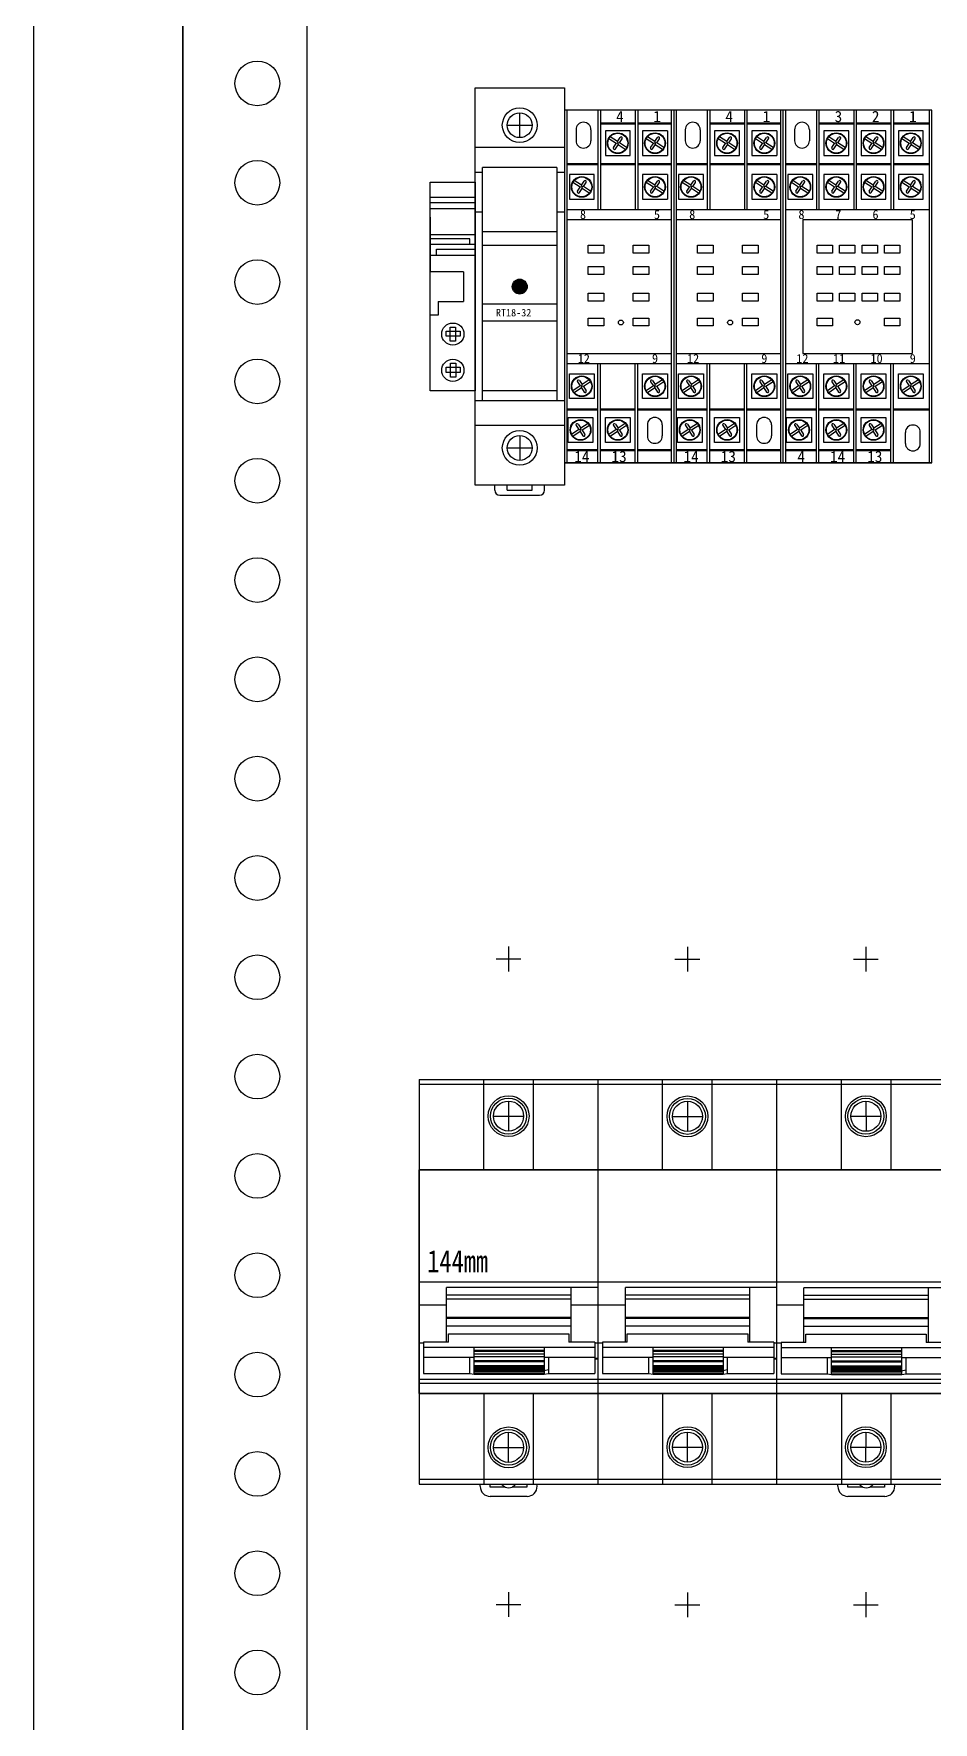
# Model space of a CAD drawing. Extents: x 1581747 to 1582547, y 397967 to 400167.
# Drawn here: x 1581746.9 to 1581927.9, y 398291.7 to 398631.7 of the extents above; entities that cross this region are included whole.
import ezdxf
from ezdxf.enums import TextEntityAlignment as Align

# ---------------------------------------------------------------- set-up
doc = ezdxf.new("R2010")
doc.units = 0
doc.header["$MEASUREMENT"] = 0
for name, color, linetype in [('LY-JS-BJ', 7, 'Continuous'), ('LY-JS-YQJ', 7, 'Continuous'), ('布置图', 20, 'Continuous')]:
    doc.layers.add(name, color=color, linetype=linetype)
doc.layers.add('LY-二次控制图', color=7, linetype='Continuous', lineweight=18)
doc.styles.add('-宋体', font='', dxfattribs={"width": 0.65})
doc.styles.get('-宋体').set_extended_font_data('NSimSun')

# ---------------------------------------------------------------- blocks, each defined once
blk = doc.blocks.new('端子堵头')
at = {"layer": 'LY-JS-YQJ'}
for p, q in [((0, 39.03), (9, 39.03)), ((0, 37.96), (9, 37.96)), ((0, 36.73), (9, 36.73)), ((0, 35), (0, 24)), ((9, 35), (9, 24)), ((9, 34.58), (9, 33.47)), ((0, 31.48), (9, 31.48)), ((7.97, 30.59), (0, 30.59)), ((0, 29.53), (9, 29.53)), ((0, 27.32), (9, 27.32)), ((1.25, 27.32), (1.25, 28.56)), ((1.25, 28.56), (9, 28.56)), ((7.97, 29.53), (7.97, 30.59)), ((6.66, 24), (0, 24)), ((6.66, 24), (6.66, 18)), ((1.59, 18), (1.59, 15.27)), ((1.59, 18), (6.66, 18)), ((1.59, 15.27), (0, 15.27))]:
    blk.add_line(p, q, dxfattribs=at)
for points in [[(0, 42), (9, 42), (9, 0), (0, 0)], [(3.2, 12.05), (6.01, 12.05), (6.01, 10.99), (3.2, 10.99)], [(5.06, 12.84), (5.06, 10.03), (3.99, 10.03), (3.99, 12.84)], [(3.2, 4.76), (6.01, 4.76), (6.01, 3.69), (3.2, 3.69)], [(5.13, 5.6), (5.13, 2.79), (4.06, 2.79), (4.06, 5.6)]]:
    blk.add_lwpolyline(points, close=True, dxfattribs=at)
for centre in [(4.54, 11.43), (4.54, 4.14)]:
    blk.add_circle(centre, 2.23, dxfattribs=at)
blk = doc.blocks.new('RT18保险 正视图')
at = {"layer": 'LY-JS-YQJ'}
blk.add_hatch(color=1, dxfattribs=at).paths.add_polyline_path([(1.5, -40, 1), (-1.5, -40, 1)])
for p, q in [((-9, -80), (-9, 0)), ((-9, 0), (9, 0)), ((9, 0), (9, -80)), ((0, -10.01), (0, -5.01)), ((-2.5, -7.51), (2.5, -7.51)), ((9, -12.01), (-9, -12.01)), ((-7.5, -17), (-9, -17)), ((7.5, -16), (-7.5, -16)), ((-7.5, -63), (-7.5, -16)), ((7.5, -16), (7.5, -63)), ((9, -17), (7.5, -17)), ((-7.5, -25), (-9, -25)), ((9, -25), (7.5, -25)), ((7.5, -29), (-7.5, -29)), ((7.5, -31.75), (-7.5, -31.75)), ((-7.5, -43.5), (7.5, -43.5)), ((-7.5, -46.9), (7.5, -46.9)), ((7.5, -61), (-7.5, -61)), ((9, -63), (-9, -63)), ((9, -67.99), (-9, -67.99)), ((0, -69.99), (0, -74.99)), ((-2.5, -72.49), (2.5, -72.49)), ((9, -80), (-9, -80)), ((-5, -81), (-5, -80)), ((-2.5, -81), (-2.5, -80)), ((-2.5, -81), (2.5, -81)), ((2.5, -81), (2.5, -80)), ((5, -81), (5, -80)), ((-4, -82), (4, -82))]:
    blk.add_line(p, q, dxfattribs=at)
for centre, radius in [((0, -7.51), 3.5), ((0, -7.51), 2.5), ((0, -72.49), 3.5), ((0, -72.49), 2.5)]:
    blk.add_circle(centre, radius, dxfattribs=at)
at = {"layer": 'LY-JS-YQJ', "color": 1}
blk.add_circle((0, -40), 1.5, dxfattribs=at)
at = {"layer": 'LY-JS-YQJ'}
for centre, start, end in [((-4, -81), 180, 270), ((4, -81), 270, 0)]:
    blk.add_arc(centre, 1, start, end, dxfattribs=at)
at = {"layer": 'LY-JS-YQJ', "insert": (-4.8, -44.5), "char_height": 1.5, "width": 12.3, "attachment_point": 1}
blk.add_mtext('RT18-32', dxfattribs=at)
blk = doc.blocks.new('RT18-32X-6A')
at = {"layer": 'LY-JS-YQJ'}
blk.add_blockref('RT18保险 正视图', (9, 80), dxfattribs=at)
blk = doc.blocks.new('HH52P')
at = {"layer": 'LY-JS-YQJ'}
for p, q in [((0, 71), (0, 0)), ((22, 71), (0, 71)), ((0, 71), (0, 68.5)), ((0.5, 71), (0.5, 0)), ((6.75, 71), (6.75, 51)), ((7.25, 71), (7.25, 51)), ((7.25, 68.5), (14.25, 68.5)), ((7.25, 68.3), (14.25, 68.3)), ((14.25, 71), (14.25, 51)), ((14.75, 71), (14.75, 51)), ((14.75, 68.5), (21.5, 68.5)), ((14.75, 68.3), (21.5, 68.3)), ((21.5, 71), (21.5, 0)), ((22, 71), (22, 0)), ((2.34, 67.09), (2.34, 64.88)), ((5.34, 67.09), (5.34, 64.88)), ((8.24, 66.87), (8.24, 61.87)), ((13.24, 66.87), (8.24, 66.87)), ((10.4, 64.3), (8.95, 65.27)), ((10.67, 64.71), (9.21, 65.67)), ((10.67, 64.71), (11.21, 65.53)), ((10.67, 64.71), (10.8, 64.04)), ((11.07, 64.44), (11.61, 65.26)), ((13.24, 61.87), (13.24, 66.87)), ((20.74, 66.87), (15.74, 66.87)), ((15.74, 66.87), (15.74, 61.87)), ((17.9, 64.3), (16.45, 65.27)), ((18.17, 64.71), (16.71, 65.67)), ((18.17, 64.71), (18.71, 65.53)), ((18.17, 64.71), (18.3, 64.04)), ((18.57, 64.44), (19.11, 65.26)), ((20.74, 66.87), (20.74, 61.87)), ((8.24, 61.87), (13.24, 61.87)), ((9.86, 63.48), (10.4, 64.3)), ((10.26, 63.22), (10.8, 64.04)), ((11.07, 64.44), (10.4, 64.3)), ((12.26, 63.08), (10.8, 64.04)), ((12.53, 63.48), (11.07, 64.44)), ((15.74, 61.87), (20.74, 61.87)), ((17.36, 63.48), (17.9, 64.3)), ((17.76, 63.22), (18.3, 64.04)), ((18.57, 64.44), (17.9, 64.3)), ((19.76, 63.08), (18.3, 64.04)), ((20.03, 63.48), (18.57, 64.44)), ((0.5, 60.3), (6.75, 60.3)), ((0.5, 60.1), (6.75, 60.1)), ((0.99, 58.07), (0.99, 53.07)), ((5.99, 58.07), (0.99, 58.07)), ((5.99, 53.07), (5.99, 58.07)), ((7.25, 60.3), (14.25, 60.3)), ((7.25, 60.1), (14.25, 60.1)), ((14.75, 60.3), (21.5, 60.3)), ((14.75, 60.1), (21.5, 60.1)), ((15.74, 58.07), (15.74, 53.07)), ((20.74, 58.07), (15.74, 58.07)), ((20.74, 58.07), (20.74, 53.07)), ((3.15, 55.51), (1.7, 56.47)), ((3.42, 55.91), (1.96, 56.87)), ((2.61, 54.68), (3.15, 55.51)), ((3.01, 54.42), (3.55, 55.24)), ((3.82, 55.64), (3.15, 55.51)), ((3.42, 55.91), (3.96, 56.73)), ((3.42, 55.91), (3.55, 55.24)), ((5.01, 54.28), (3.55, 55.24)), ((3.82, 55.64), (4.36, 56.46)), ((5.28, 54.68), (3.82, 55.64)), ((17.9, 55.51), (16.45, 56.47)), ((18.17, 55.91), (16.71, 56.87)), ((17.36, 54.68), (17.9, 55.51)), ((17.76, 54.42), (18.3, 55.24)), ((18.57, 55.64), (17.9, 55.51)), ((18.17, 55.91), (18.71, 56.73)), ((18.17, 55.91), (18.3, 55.24)), ((19.76, 54.28), (18.3, 55.24)), ((18.57, 55.64), (19.11, 56.46)), ((20.03, 54.68), (18.57, 55.64)), ((0.5, 51), (21.5, 51)), ((0.99, 53.07), (5.99, 53.07)), ((15.74, 53.07), (20.74, 53.07)), ((0.5, 49), (21.5, 49)), ((0.5, 22), (21.5, 22)), ((0.5, 20), (21.5, 20)), ((0.99, 17.93), (5.99, 17.93)), ((0.99, 12.93), (0.99, 17.93)), ((5.99, 17.93), (5.99, 12.93)), ((6.75, 0), (6.75, 20)), ((7.25, 0), (7.25, 20)), ((14.25, 0), (14.25, 20)), ((14.75, 0), (14.75, 20)), ((15.74, 17.93), (20.74, 17.93)), ((15.74, 12.93), (15.74, 17.93)), ((20.74, 17.93), (20.74, 12.93)), ((3.15, 15.49), (1.7, 14.53)), ((3.42, 15.09), (1.96, 14.13)), ((2.61, 16.32), (3.15, 15.49)), ((3.01, 16.58), (3.55, 15.76)), ((3.82, 15.36), (3.15, 15.49)), ((3.42, 15.09), (3.55, 15.76)), ((3.42, 15.09), (3.96, 14.27)), ((5.01, 16.72), (3.55, 15.76)), ((5.28, 16.32), (3.82, 15.36)), ((3.82, 15.36), (4.36, 14.54)), ((17.9, 15.49), (16.45, 14.53)), ((18.17, 15.09), (16.71, 14.13)), ((17.36, 16.32), (17.9, 15.49)), ((17.76, 16.58), (18.3, 15.76)), ((18.57, 15.36), (17.9, 15.49)), ((18.17, 15.09), (18.3, 15.76)), ((18.17, 15.09), (18.71, 14.27)), ((19.76, 16.72), (18.3, 15.76)), ((20.03, 16.32), (18.57, 15.36)), ((18.57, 15.36), (19.11, 14.54)), ((0.5, 10.9), (6.75, 10.9)), ((0.5, 10.7), (6.75, 10.7)), ((5.99, 12.93), (0.99, 12.93)), ((7.25, 10.9), (14.25, 10.9)), ((7.25, 10.7), (14.25, 10.7)), ((14.75, 10.9), (21.5, 10.9)), ((14.75, 10.7), (21.5, 10.7)), ((20.74, 12.93), (15.74, 12.93)), ((0.74, 9.13), (5.74, 9.13)), ((0.74, 4.13), (0.74, 9.13)), ((2.36, 7.52), (2.9, 6.7)), ((2.76, 7.78), (3.3, 6.96)), ((3.17, 6.29), (3.3, 6.96)), ((4.76, 7.92), (3.3, 6.96)), ((5.03, 7.52), (3.57, 6.56)), ((5.74, 9.13), (5.74, 4.13)), ((8.24, 4.13), (8.24, 9.13)), ((8.24, 9.13), (13.24, 9.13)), ((9.86, 7.52), (10.4, 6.7)), ((10.26, 7.78), (10.8, 6.96)), ((10.67, 6.29), (10.8, 6.96)), ((12.26, 7.92), (10.8, 6.96)), ((12.53, 7.52), (11.07, 6.56)), ((13.24, 9.13), (13.24, 4.13)), ((16.7, 7.65), (16.7, 5.44)), ((19.7, 7.65), (19.7, 5.44)), ((5.74, 4.13), (0.74, 4.13)), ((2.9, 6.7), (1.45, 5.73)), ((3.17, 6.29), (1.71, 5.33)), ((3.57, 6.56), (2.9, 6.7)), ((3.17, 6.29), (3.71, 5.47)), ((3.57, 6.56), (4.11, 5.74)), ((13.24, 4.13), (8.24, 4.13)), ((10.4, 6.7), (8.95, 5.73)), ((10.67, 6.29), (9.21, 5.33)), ((11.07, 6.56), (10.4, 6.7)), ((10.67, 6.29), (11.21, 5.47)), ((11.07, 6.56), (11.61, 5.74)), ((0, 0), (22, 0)), ((22, 0), (0, 0)), ((0.5, 2.7), (6.75, 2.7)), ((0.5, 2.5), (6.75, 2.5)), ((7.25, 2.7), (14.25, 2.7)), ((7.25, 2.5), (14.25, 2.5)), ((14.75, 2.7), (21.5, 2.7)), ((14.75, 2.5), (21.5, 2.5))]:
    blk.add_line(p, q, dxfattribs=at)
for points in [[(4.81, 43.81), (7.91, 43.81), (7.91, 42.22), (4.81, 42.22)], [(13.87, 43.81), (16.97, 43.81), (16.97, 42.22), (13.87, 42.22)], [(4.81, 39.53), (7.91, 39.53), (7.91, 37.95), (4.81, 37.95)], [(13.87, 39.53), (16.97, 39.53), (16.97, 37.95), (13.87, 37.95)], [(4.81, 34.15), (7.91, 34.15), (7.91, 32.57), (4.81, 32.57)], [(13.87, 34.15), (16.97, 34.15), (16.97, 32.57), (13.87, 32.57)], [(4.81, 29.16), (7.91, 29.16), (7.91, 27.58), (4.81, 27.58)], [(13.87, 29.16), (16.97, 29.16), (16.97, 27.58), (13.87, 27.58)]]:
    blk.add_lwpolyline(points, close=True, dxfattribs=at)
for centre, radius in [((10.74, 64.37), 2.09), ((10.74, 64.37), 2), ((18.24, 64.37), 2.09), ((18.24, 64.37), 2), ((3.49, 55.57), 2.09), ((3.49, 55.57), 2), ((18.24, 55.57), 2.09), ((18.24, 55.57), 2), ((11.36, 28.27), 0.5), ((3.49, 15.43), 2.09), ((3.49, 15.43), 2), ((18.24, 15.43), 2.09), ((18.24, 15.43), 2), ((3.24, 6.63), 2.09), ((3.24, 6.63), 2), ((10.74, 6.63), 2.09), ((10.74, 6.63), 2)]:
    blk.add_circle(centre, radius, dxfattribs=at)
for centre, radius, start, end in [((3.84, 67.09), 1.5, 0, 180), ((3.84, 64.88), 1.5, 180, 0), ((11.41, 65.39), 0.24, 326.5949, 146.5949), ((18.91, 65.39), 0.24, 326.5949, 146.5949), ((10.06, 63.35), 0.24, 146.5949, 326.5949), ((17.56, 63.35), 0.24, 146.5949, 326.5949), ((2.81, 54.55), 0.24, 146.5949, 326.5949), ((4.16, 56.6), 0.24, 326.5949, 146.5949), ((17.56, 54.55), 0.24, 146.5949, 326.5949), ((18.91, 56.6), 0.24, 326.5949, 146.5949), ((2.81, 16.45), 0.24, 33.4051, 213.4051), ((4.16, 14.4), 0.24, 213.4051, 33.4051), ((17.56, 16.45), 0.24, 33.4051, 213.4051), ((18.91, 14.4), 0.24, 213.4051, 33.4051), ((2.56, 7.65), 0.24, 33.4051, 213.4051), ((10.06, 7.65), 0.24, 33.4051, 213.4051), ((18.2, 7.65), 1.5, 0, 180), ((3.91, 5.61), 0.24, 213.4051, 33.4051), ((11.41, 5.61), 0.24, 213.4051, 33.4051), ((18.2, 5.44), 1.5, 180, 0)]:
    blk.add_arc(centre, radius, start, end, dxfattribs=at)
for s, insert, char_height, width, attachment_point in [('{\\fSimSun|b0|i0|c134|p2;4}', (10.4, 70.88), 2.25, 1.0919, 1), ('{\\fSimSun|b0|i0|c134|p2;1}', (17.9, 70.88), 2.25, 1.0919, 1), ('{\\fSimSun|b0|i0|c134|p2;8}', (3.12, 50.91), 1.8, 0.8735, 1), ('{\\fSimSun|b0|i0|c134|p2;5}', (18.02, 50.91), 1.8, 0.8735, 1), ('{\\fSimSun|b0|i0|c134|p2;12}', (2.68, 21.91), 1.8, 0.8735, 1), ('{\\fSimSun|b0|i0|c134|p2;9}', (17.62, 21.91), 1.8, 0.8735, 1), ('{\\fSimSun|b0|i0|c134|p2;14}', (1.97, 0.12), 2.25, 1.0919, 7), ('{\\fSimSun|b0|i0|c134|p2;13}', (9.47, 0.12), 2.25, 1.0919, 7)]:
    blk.add_mtext(s, dxfattribs=dict(at, insert=insert, char_height=char_height, width=width, attachment_point=attachment_point))
blk = doc.blocks.new('HH54P')
at = {"layer": 'LY-JS-YQJ'}
for p, q in [((0, 71), (0, 68.5)), ((30, 71), (0, 71)), ((0, 71), (0, 0)), ((0.5, 71), (0.5, 0)), ((6.75, 71), (6.75, 51)), ((7.25, 71), (7.25, 51)), ((7.25, 68.5), (14.25, 68.5)), ((7.25, 68.3), (14.25, 68.3)), ((14.25, 71), (14.25, 51)), ((14.75, 71), (14.75, 51)), ((14.75, 68.5), (21.75, 68.5)), ((14.75, 68.3), (21.75, 68.3)), ((21.75, 71), (21.75, 51)), ((22.25, 71), (22.25, 51)), ((22.25, 68.5), (29.5, 68.5)), ((22.25, 68.3), (29.5, 68.3)), ((29.5, 0), (29.5, 71)), ((30, 0), (30, 71)), ((2.34, 67.09), (2.34, 64.88)), ((5.34, 67.09), (5.34, 64.88)), ((13.24, 66.87), (8.24, 66.87)), ((8.24, 66.87), (8.24, 61.87)), ((10.4, 64.3), (8.95, 65.27)), ((10.67, 64.71), (9.21, 65.67)), ((10.67, 64.71), (11.21, 65.53)), ((10.67, 64.71), (10.8, 64.04)), ((11.07, 64.44), (11.61, 65.26)), ((13.24, 61.87), (13.24, 66.87)), ((15.74, 66.87), (15.74, 61.87)), ((20.74, 66.87), (15.74, 66.87)), ((17.9, 64.3), (16.45, 65.27)), ((18.17, 64.71), (16.71, 65.67)), ((18.17, 64.71), (18.71, 65.53)), ((18.17, 64.71), (18.3, 64.04)), ((18.57, 64.44), (19.11, 65.26)), ((20.74, 61.87), (20.74, 66.87)), ((28.24, 66.87), (23.24, 66.87)), ((23.24, 66.87), (23.24, 61.87)), ((25.4, 64.3), (23.95, 65.27)), ((25.67, 64.71), (24.21, 65.67)), ((25.67, 64.71), (26.21, 65.53)), ((25.67, 64.71), (25.8, 64.04)), ((26.07, 64.44), (26.61, 65.26)), ((28.24, 61.87), (28.24, 66.87)), ((8.24, 61.87), (13.24, 61.87)), ((9.86, 63.48), (10.4, 64.3)), ((10.26, 63.22), (10.8, 64.04)), ((11.07, 64.44), (10.4, 64.3)), ((12.26, 63.08), (10.8, 64.04)), ((12.53, 63.48), (11.07, 64.44)), ((15.74, 61.87), (20.74, 61.87)), ((17.36, 63.48), (17.9, 64.3)), ((17.76, 63.22), (18.3, 64.04)), ((18.57, 64.44), (17.9, 64.3)), ((19.76, 63.08), (18.3, 64.04)), ((20.03, 63.48), (18.57, 64.44)), ((23.24, 61.87), (28.24, 61.87)), ((24.86, 63.48), (25.4, 64.3)), ((25.26, 63.22), (25.8, 64.04)), ((26.07, 64.44), (25.4, 64.3)), ((27.26, 63.08), (25.8, 64.04)), ((27.53, 63.48), (26.07, 64.44)), ((0.5, 60.3), (6.75, 60.3)), ((0.5, 60.1), (6.75, 60.1)), ((5.99, 58.07), (0.99, 58.07)), ((0.99, 58.07), (0.99, 53.07)), ((5.99, 53.07), (5.99, 58.07)), ((7.25, 60.3), (14.25, 60.3)), ((7.25, 60.1), (14.25, 60.1)), ((8.24, 58.07), (8.24, 53.07)), ((13.24, 58.07), (8.24, 58.07)), ((13.24, 53.07), (13.24, 58.07)), ((14.75, 60.3), (21.75, 60.3)), ((14.75, 60.1), (21.75, 60.1)), ((20.74, 58.07), (15.74, 58.07)), ((15.74, 58.07), (15.74, 53.07)), ((20.74, 53.07), (20.74, 58.07)), ((22.25, 60.3), (29.5, 60.3)), ((22.25, 60.1), (29.5, 60.1)), ((23.24, 58.07), (23.24, 53.07)), ((28.24, 58.07), (23.24, 58.07)), ((28.24, 53.07), (28.24, 58.07)), ((3.15, 55.51), (1.7, 56.47)), ((3.42, 55.91), (1.96, 56.87)), ((2.61, 54.68), (3.15, 55.51)), ((3.01, 54.42), (3.55, 55.24)), ((3.82, 55.64), (3.15, 55.51)), ((3.42, 55.91), (3.96, 56.73)), ((3.42, 55.91), (3.55, 55.24)), ((5.01, 54.28), (3.55, 55.24)), ((3.82, 55.64), (4.36, 56.46)), ((5.28, 54.68), (3.82, 55.64)), ((10.4, 55.51), (8.95, 56.47)), ((10.67, 55.91), (9.21, 56.87)), ((9.86, 54.68), (10.4, 55.51)), ((10.26, 54.42), (10.8, 55.24)), ((11.07, 55.64), (10.4, 55.51)), ((10.67, 55.91), (11.21, 56.73)), ((10.67, 55.91), (10.8, 55.24)), ((12.26, 54.28), (10.8, 55.24)), ((11.07, 55.64), (11.61, 56.46)), ((12.53, 54.68), (11.07, 55.64)), ((17.9, 55.51), (16.45, 56.47)), ((18.17, 55.91), (16.71, 56.87)), ((17.36, 54.68), (17.9, 55.51)), ((17.76, 54.42), (18.3, 55.24)), ((18.57, 55.64), (17.9, 55.51)), ((18.17, 55.91), (18.71, 56.73)), ((18.17, 55.91), (18.3, 55.24)), ((19.76, 54.28), (18.3, 55.24)), ((18.57, 55.64), (19.11, 56.46)), ((20.03, 54.68), (18.57, 55.64)), ((25.4, 55.51), (23.95, 56.47)), ((25.67, 55.91), (24.21, 56.87)), ((24.86, 54.68), (25.4, 55.51)), ((25.26, 54.42), (25.8, 55.24)), ((26.07, 55.64), (25.4, 55.51)), ((25.67, 55.91), (26.21, 56.73)), ((25.67, 55.91), (25.8, 55.24)), ((27.26, 54.28), (25.8, 55.24)), ((26.07, 55.64), (26.61, 56.46)), ((27.53, 54.68), (26.07, 55.64)), ((0.5, 51), (29.5, 51)), ((0.99, 53.07), (5.99, 53.07)), ((8.24, 53.07), (13.24, 53.07)), ((15.74, 53.07), (20.74, 53.07)), ((23.24, 53.07), (28.24, 53.07)), ((4, 49), (4, 22)), ((4, 49), (26, 49)), ((26, 49), (26, 22)), ((4, 22), (26, 22)), ((0.5, 20), (29.5, 20)), ((0.99, 12.93), (0.99, 17.93)), ((0.99, 17.93), (5.99, 17.93)), ((5.99, 17.93), (5.99, 12.93)), ((6.75, 0), (6.75, 20)), ((7.25, 0), (7.25, 20)), ((8.24, 17.93), (13.24, 17.93)), ((8.24, 12.93), (8.24, 17.93)), ((13.24, 17.93), (13.24, 12.93)), ((14.25, 0), (14.25, 20)), ((14.75, 0), (14.75, 20)), ((15.74, 12.93), (15.74, 17.93)), ((15.74, 17.93), (20.74, 17.93)), ((20.74, 17.93), (20.74, 12.93)), ((21.75, 0), (21.75, 20)), ((22.25, 0), (22.25, 20)), ((23.24, 17.93), (28.24, 17.93)), ((23.24, 12.93), (23.24, 17.93)), ((28.24, 17.93), (28.24, 12.93)), ((3.15, 15.49), (1.7, 14.53)), ((3.42, 15.09), (1.96, 14.13)), ((2.61, 16.32), (3.15, 15.49)), ((3.01, 16.58), (3.55, 15.76)), ((3.82, 15.36), (3.15, 15.49)), ((3.42, 15.09), (3.55, 15.76)), ((3.42, 15.09), (3.96, 14.27)), ((5.01, 16.72), (3.55, 15.76)), ((5.28, 16.32), (3.82, 15.36)), ((3.82, 15.36), (4.36, 14.54)), ((10.4, 15.49), (8.95, 14.53)), ((10.67, 15.09), (9.21, 14.13)), ((9.86, 16.32), (10.4, 15.49)), ((10.26, 16.58), (10.8, 15.76)), ((11.07, 15.36), (10.4, 15.49)), ((10.67, 15.09), (10.8, 15.76)), ((10.67, 15.09), (11.21, 14.27)), ((12.26, 16.72), (10.8, 15.76)), ((12.53, 16.32), (11.07, 15.36)), ((11.07, 15.36), (11.61, 14.54)), ((17.9, 15.49), (16.45, 14.53)), ((18.17, 15.09), (16.71, 14.13)), ((17.36, 16.32), (17.9, 15.49)), ((17.76, 16.58), (18.3, 15.76)), ((18.57, 15.36), (17.9, 15.49)), ((18.17, 15.09), (18.3, 15.76)), ((18.17, 15.09), (18.71, 14.27)), ((19.76, 16.72), (18.3, 15.76)), ((20.03, 16.32), (18.57, 15.36)), ((18.57, 15.36), (19.11, 14.54)), ((25.4, 15.49), (23.95, 14.53)), ((25.67, 15.09), (24.21, 14.13)), ((24.86, 16.32), (25.4, 15.49)), ((25.26, 16.58), (25.8, 15.76)), ((26.07, 15.36), (25.4, 15.49)), ((25.67, 15.09), (25.8, 15.76)), ((25.67, 15.09), (26.21, 14.27)), ((27.26, 16.72), (25.8, 15.76)), ((27.53, 16.32), (26.07, 15.36)), ((26.07, 15.36), (26.61, 14.54)), ((0.5, 10.9), (6.75, 10.9)), ((0.5, 10.7), (6.75, 10.7)), ((5.99, 12.93), (0.99, 12.93)), ((7.25, 10.9), (14.25, 10.9)), ((7.25, 10.7), (14.25, 10.7)), ((13.24, 12.93), (8.24, 12.93)), ((14.75, 10.9), (21.75, 10.9)), ((14.75, 10.7), (21.75, 10.7)), ((20.74, 12.93), (15.74, 12.93)), ((22.25, 10.9), (29.5, 10.9)), ((22.25, 10.7), (29.5, 10.7)), ((28.24, 12.93), (23.24, 12.93)), ((0.74, 4.13), (0.74, 9.13)), ((0.74, 9.13), (5.74, 9.13)), ((2.36, 7.52), (2.9, 6.7)), ((2.76, 7.78), (3.3, 6.96)), ((3.17, 6.29), (3.3, 6.96)), ((4.76, 7.92), (3.3, 6.96)), ((5.03, 7.52), (3.57, 6.56)), ((5.74, 9.13), (5.74, 4.13)), ((8.24, 9.13), (13.24, 9.13)), ((8.24, 4.13), (8.24, 9.13)), ((9.86, 7.52), (10.4, 6.7)), ((10.26, 7.78), (10.8, 6.96)), ((10.67, 6.29), (10.8, 6.96)), ((12.26, 7.92), (10.8, 6.96)), ((12.53, 7.52), (11.07, 6.56)), ((13.24, 9.13), (13.24, 4.13)), ((15.74, 4.13), (15.74, 9.13)), ((15.74, 9.13), (20.74, 9.13)), ((17.36, 7.52), (17.9, 6.7)), ((17.76, 7.78), (18.3, 6.96)), ((18.17, 6.29), (18.3, 6.96)), ((19.76, 7.92), (18.3, 6.96)), ((20.03, 7.52), (18.57, 6.56)), ((20.74, 9.13), (20.74, 4.13)), ((5.74, 4.13), (0.74, 4.13)), ((2.9, 6.7), (1.45, 5.73)), ((3.17, 6.29), (1.71, 5.33)), ((3.57, 6.56), (2.9, 6.7)), ((3.17, 6.29), (3.71, 5.47)), ((3.57, 6.56), (4.11, 5.74)), ((13.24, 4.13), (8.24, 4.13)), ((10.4, 6.7), (8.95, 5.73)), ((10.67, 6.29), (9.21, 5.33)), ((11.07, 6.56), (10.4, 6.7)), ((10.67, 6.29), (11.21, 5.47)), ((11.07, 6.56), (11.61, 5.74)), ((20.74, 4.13), (15.74, 4.13)), ((17.9, 6.7), (16.45, 5.73)), ((18.17, 6.29), (16.71, 5.33)), ((18.57, 6.56), (17.9, 6.7)), ((18.17, 6.29), (18.71, 5.47)), ((18.57, 6.56), (19.11, 5.74)), ((24.65, 3.91), (24.65, 6.12)), ((27.65, 3.91), (27.65, 6.12)), ((30, 0), (0, 0)), ((0, 0), (30, 0)), ((0.5, 2.7), (6.75, 2.7)), ((0.5, 2.5), (6.75, 2.5)), ((7.25, 2.7), (14.25, 2.7)), ((7.25, 2.5), (14.25, 2.5)), ((14.75, 2.7), (21.75, 2.7)), ((14.75, 2.5), (21.75, 2.5))]:
    blk.add_line(p, q, dxfattribs=at)
for points in [[(6.88, 43.81), (9.97, 43.81), (9.97, 42.22), (6.88, 42.22)], [(11.41, 43.81), (14.5, 43.81), (14.5, 42.22), (11.41, 42.22)], [(15.93, 43.81), (19.03, 43.81), (19.03, 42.22), (15.93, 42.22)], [(20.46, 43.81), (23.56, 43.81), (23.56, 42.22), (20.46, 42.22)], [(6.88, 39.53), (9.97, 39.53), (9.97, 37.95), (6.88, 37.95)], [(11.41, 39.53), (14.5, 39.53), (14.5, 37.95), (11.41, 37.95)], [(15.93, 39.53), (19.03, 39.53), (19.03, 37.95), (15.93, 37.95)], [(20.46, 39.53), (23.56, 39.53), (23.56, 37.95), (20.46, 37.95)], [(6.88, 34.15), (9.97, 34.15), (9.97, 32.57), (6.88, 32.57)], [(11.41, 34.15), (14.5, 34.15), (14.5, 32.57), (11.41, 32.57)], [(15.93, 34.15), (19.03, 34.15), (19.03, 32.57), (15.93, 32.57)], [(20.46, 34.15), (23.56, 34.15), (23.56, 32.57), (20.46, 32.57)], [(6.88, 29.16), (9.97, 29.16), (9.97, 27.58), (6.88, 27.58)], [(20.46, 29.16), (23.56, 29.16), (23.56, 27.58), (20.46, 27.58)]]:
    blk.add_lwpolyline(points, close=True, dxfattribs=at)
for centre, radius in [((10.74, 64.37), 2.09), ((10.74, 64.37), 2), ((18.24, 64.37), 2.09), ((18.24, 64.37), 2), ((25.74, 64.37), 2.09), ((25.74, 64.37), 2), ((3.49, 55.57), 2.09), ((3.49, 55.57), 2), ((10.74, 55.57), 2.09), ((10.74, 55.57), 2), ((18.24, 55.57), 2.09), ((18.24, 55.57), 2), ((25.74, 55.57), 2.09), ((25.74, 55.57), 2), ((15, 28.33), 0.5), ((3.49, 15.43), 2.09), ((3.49, 15.43), 2), ((10.74, 15.43), 2.09), ((10.74, 15.43), 2), ((18.24, 15.43), 2.09), ((18.24, 15.43), 2), ((25.74, 15.43), 2.09), ((25.74, 15.43), 2), ((3.24, 6.63), 2.09), ((3.24, 6.63), 2), ((10.74, 6.63), 2.09), ((10.74, 6.63), 2), ((18.24, 6.63), 2.09), ((18.24, 6.63), 2)]:
    blk.add_circle(centre, radius, dxfattribs=at)
for centre, radius, start, end in [((3.84, 67.09), 1.5, 0, 180), ((3.84, 64.88), 1.5, 180, 0), ((11.41, 65.39), 0.24, 326.5949, 146.5949), ((18.91, 65.39), 0.24, 326.5949, 146.5949), ((26.41, 65.39), 0.24, 326.5949, 146.5949), ((10.06, 63.35), 0.24, 146.5949, 326.5949), ((17.56, 63.35), 0.24, 146.5949, 326.5949), ((25.06, 63.35), 0.24, 146.5949, 326.5949), ((2.81, 54.55), 0.24, 146.5949, 326.5949), ((4.16, 56.6), 0.24, 326.5949, 146.5949), ((10.06, 54.55), 0.24, 146.5949, 326.5949), ((11.41, 56.6), 0.24, 326.5949, 146.5949), ((17.56, 54.55), 0.24, 146.5949, 326.5949), ((18.91, 56.6), 0.24, 326.5949, 146.5949), ((25.06, 54.55), 0.24, 146.5949, 326.5949), ((26.41, 56.6), 0.24, 326.5949, 146.5949), ((2.81, 16.45), 0.24, 33.4051, 213.4051), ((4.16, 14.4), 0.24, 213.4051, 33.4051), ((10.06, 16.45), 0.24, 33.4051, 213.4051), ((11.41, 14.4), 0.24, 213.4051, 33.4051), ((17.56, 16.45), 0.24, 33.4051, 213.4051), ((18.91, 14.4), 0.24, 213.4051, 33.4051), ((25.06, 16.45), 0.24, 33.4051, 213.4051), ((26.41, 14.4), 0.24, 213.4051, 33.4051), ((2.56, 7.65), 0.24, 33.4051, 213.4051), ((10.06, 7.65), 0.24, 33.4051, 213.4051), ((17.56, 7.65), 0.24, 33.4051, 213.4051), ((26.15, 6.12), 1.5, 0, 180), ((3.91, 5.61), 0.24, 213.4051, 33.4051), ((11.41, 5.61), 0.24, 213.4051, 33.4051), ((18.91, 5.61), 0.24, 213.4051, 33.4051), ((26.15, 3.91), 1.5, 180, 0)]:
    blk.add_arc(centre, radius, start, end, dxfattribs=at)
for s, insert, char_height, width, attachment_point in [('{\\fSimSun|b0|i0|c134|p2;3}', (10.4, 70.88), 2.25, 1.0919, 1), ('{\\fSimSun|b0|i0|c134|p2;2}', (17.9, 70.88), 2.25, 1.0919, 1), ('{\\fSimSun|b0|i0|c134|p2;1}', (25.4, 70.88), 2.25, 1.0919, 1), ('{\\fSimSun|b0|i0|c134|p2;8}', (3.12, 50.91), 1.8, 0.8735, 1), ('{\\fSimSun|b0|i0|c134|p2;7}', (10.52, 50.91), 1.8, 0.8735, 1), ('{\\fSimSun|b0|i0|c134|p2;6}', (18.02, 50.91), 1.8, 0.8735, 1), ('{\\fSimSun|b0|i0|c134|p2;5}', (25.52, 50.91), 1.8, 0.8735, 1), ('{\\fSimSun|b0|i0|c134|p2;12}', (2.68, 21.91), 1.8, 0.8735, 1), ('{\\fSimSun|b0|i0|c134|p2;11}', (10.07, 21.91), 1.8, 0.8735, 1), ('{\\fSimSun|b0|i0|c134|p2;10}', (17.62, 21.91), 1.8, 0.8735, 1), ('{\\fSimSun|b0|i0|c134|p2;9}', (25.52, 21.91), 1.8, 0.8735, 1), ('{\\fSimSun|b0|i0|c134|p2;4}', (2.9, 0.12), 2.25, 1.0919, 7), ('{\\fSimSun|b0|i0|c134|p2;14}', (9.47, 0.12), 2.25, 1.0919, 7), ('{\\fSimSun|b0|i0|c134|p2;13}', (16.97, 0.12), 2.25, 1.0919, 7)]:
    blk.add_mtext(s, dxfattribs=dict(at, insert=insert, char_height=char_height, width=width, attachment_point=attachment_point))
blk = doc.blocks.new('浪涌前置保护器 4P-144mm-2022.1')
at = {"color": 1, "linetype": 'ByBlock'}
for p, q in [((15.49, 65), (20.49, 65)), ((17.99, 67.5), (17.99, 62.5)), ((51.5, 64.95), (56.5, 64.95)), ((54, 67.45), (54, 62.45)), ((87.43, 64.97), (92.43, 64.97)), ((89.93, 67.47), (89.93, 62.47)), ((123.5, 64.95), (128.5, 64.95)), ((126, 67.45), (126, 62.45)), ((0, 0), (144, 0)), ((17.99, -62.5), (17.99, -67.5)), ((54, -62.55), (54, -67.55)), ((89.93, -62.53), (89.93, -67.53)), ((126, -62.55), (126, -67.55)), ((15.49, -65), (20.49, -65)), ((51.5, -65.05), (56.5, -65.05)), ((87.43, -65.03), (92.43, -65.03)), ((123.5, -65.05), (128.5, -65.05))]:
    blk.add_line(p, q, dxfattribs=at)
at = {"color": 0, "linetype": 'Continuous', "lineweight": 25}
for p, q in [((0, 40.75), (0, -40.75)), ((0, 40.75), (144, 40.75)), ((144, 39.73), (0, 39.73)), ((13, 22.6), (13, 40.75)), ((23, 22.6), (23, 40.75)), ((36, -40.75), (36, 40.75)), ((49, 22.6), (49, 40.75)), ((59, 22.6), (59, 40.75)), ((72, -40.75), (72, 40.75)), ((85, 22.6), (85, 40.75)), ((95, 22.6), (95, 40.75)), ((108, -40.75), (108, 40.75)), ((121, 22.6), (121, 40.75)), ((131, 22.6), (131, 40.75)), ((144, -40.75), (144, 40.75)), ((18, 36.38), (18.01, 30.32)), ((54.01, 36.33), (54.02, 30.27)), ((89.94, 36.35), (89.95, 30.3)), ((126.01, 36.35), (126.02, 30.3)), ((14.96, 33.35), (21.02, 33.35)), ((50.97, 33.3), (57.03, 33.3)), ((86.9, 33.32), (92.95, 33.32)), ((122.97, 33.32), (129.03, 33.32)), ((144, 22.5), (0, 22.5)), ((36, -1.17), (5.5, -1.17)), ((5.5, -12.18), (5.5, -1.17)), ((30.5, -2.68), (5.5, -2.68)), ((30.5, -1.17), (30.5, -12.14)), ((72.01, -1.17), (41.51, -1.17)), ((41.51, -12.18), (41.51, -1.17)), ((66.51, -2.68), (41.51, -2.68)), ((66.51, -1.17), (66.51, -12.14)), ((107.95, -1.23), (77.45, -1.23)), ((77.45, -12.24), (77.45, -1.23)), ((102.45, -2.74), (77.45, -2.74)), ((102.45, -1.23), (102.45, -12.2)), ((144, -1.19), (113.51, -1.19)), ((113.51, -12.2), (113.51, -1.19)), ((138.51, -2.7), (113.51, -2.7)), ((138.51, -1.19), (138.51, -12.16)), ((5.5, -4.69), (0, -4.69)), ((30.5, -3.54), (5.5, -3.54)), ((41.5, -4.69), (30.5, -4.69)), ((66.51, -3.54), (41.51, -3.54)), ((77.45, -4.75), (71.95, -4.75)), ((102.45, -3.6), (77.45, -3.6)), ((113.51, -4.72), (108.01, -4.72)), ((138.51, -3.57), (113.51, -3.57)), ((30.5, -7.23), (5.5, -7.23)), ((5.5, -7.35), (30.5, -7.35)), ((30.5, -8.93), (5.5, -8.93)), ((30.5, -8.95), (5.5, -8.95)), ((66.51, -7.23), (41.51, -7.23)), ((41.51, -7.35), (66.51, -7.35)), ((66.51, -8.93), (41.51, -8.93)), ((66.51, -8.95), (41.51, -8.95)), ((102.45, -7.29), (77.45, -7.29)), ((77.45, -7.41), (102.45, -7.41)), ((102.45, -8.99), (77.45, -8.99)), ((102.45, -9.01), (77.45, -9.01)), ((138.51, -7.26), (113.51, -7.26)), ((113.51, -7.38), (138.51, -7.38)), ((138.51, -8.95), (113.51, -8.95)), ((138.51, -8.97), (113.51, -8.97)), ((0, -12.31), (0.88, -12.31)), ((5.88, -12.18), (0.88, -12.18)), ((0.88, -12.18), (0.88, -18.46)), ((0.88, -13.17), (35.38, -13.17)), ((5.88, -10.49), (30.13, -10.49)), ((11.08, -18.61), (11.08, -13.17)), ((25.18, -13.17), (25.18, -18.61)), ((30.13, -10.49), (30.13, -12.18)), ((35.38, -12.18), (30.13, -12.18)), ((35.38, -12.18), (35.38, -18.46)), ((35.38, -12.31), (36.87, -12.31)), ((41.88, -12.18), (36.88, -12.18)), ((36.88, -12.18), (36.88, -18.46)), ((36.88, -13.17), (71.38, -13.17)), ((41.88, -10.49), (66.13, -10.49)), ((47.09, -18.61), (47.08, -13.17)), ((61.18, -13.17), (61.18, -18.61)), ((66.13, -10.49), (66.13, -12.18)), ((71.38, -12.18), (66.13, -12.18)), ((71.38, -12.18), (71.38, -18.46)), ((71.38, -12.31), (72.88, -12.31)), ((72.88, -12.24), (72.88, -18.52)), ((77.82, -12.24), (72.88, -12.24)), ((72.88, -13.23), (107.32, -13.23)), ((77.82, -10.55), (102.07, -10.55)), ((83.03, -18.67), (83.02, -13.23)), ((97.12, -13.23), (97.12, -18.67)), ((102.07, -10.55), (102.07, -12.24)), ((107.32, -12.24), (102.07, -12.24)), ((107.32, -12.24), (107.32, -18.52)), ((107.32, -12.37), (108.88, -12.37)), ((113.88, -12.2), (108.88, -12.2)), ((108.88, -12.2), (108.88, -18.48)), ((108.88, -13.19), (143.38, -13.19)), ((113.88, -10.52), (138.13, -10.52)), ((119.09, -18.63), (119.08, -13.19)), ((133.18, -13.19), (133.18, -18.63)), ((138.13, -10.52), (138.13, -12.2)), ((143.38, -12.2), (138.13, -12.2)), ((143.38, -12.2), (143.38, -18.48)), ((10.23, -15.26), (0.88, -15.26)), ((11.08, -15.26), (10.23, -15.26)), ((10.23, -18.46), (10.23, -15.26)), ((25.18, -13.86), (11.08, -13.86)), ((11.08, -14.01), (25.18, -14.01)), ((25.18, -14.56), (11.08, -14.56)), ((25.18, -15.15), (11.08, -15.15)), ((25.18, -15.92), (11.08, -15.92)), ((25.18, -16.11), (11.08, -16.11)), ((25.18, -16.93), (11.08, -16.93)), ((26.03, -15.26), (26.03, -17.77)), ((36, -15.45), (35.38, -15.45)), ((35.38, -15.55), (36, -15.55)), ((46.23, -15.26), (36.88, -15.26)), ((47.08, -15.26), (46.23, -15.26)), ((46.23, -18.46), (46.23, -15.26)), ((61.18, -13.86), (47.09, -13.86)), ((47.09, -14.01), (61.18, -14.01)), ((61.18, -14.56), (47.09, -14.56)), ((61.18, -15.15), (47.09, -15.15)), ((61.19, -15.92), (47.09, -15.92)), ((61.19, -16.11), (47.09, -16.11)), ((61.18, -16.93), (47.09, -16.93)), ((62.03, -15.26), (62.03, -17.77)), ((72, -15.45), (71.38, -15.45)), ((71.38, -15.55), (72, -15.55)), ((82.17, -15.31), (72.88, -15.31)), ((83.02, -15.31), (82.17, -15.31)), ((82.17, -18.52), (82.17, -15.31)), ((97.12, -13.92), (83.03, -13.92)), ((83.03, -14.07), (97.12, -14.07)), ((97.12, -14.62), (83.03, -14.62)), ((97.12, -15.21), (83.03, -15.21)), ((97.13, -15.98), (83.03, -15.98)), ((97.13, -16.17), (83.03, -16.17)), ((97.12, -16.98), (83.03, -16.98)), ((97.97, -15.31), (97.97, -17.83)), ((108, -15.51), (107.32, -15.51)), ((107.32, -15.61), (108, -15.61)), ((118.23, -15.28), (108.88, -15.28)), ((119.08, -15.28), (118.23, -15.28)), ((118.23, -18.48), (118.23, -15.28)), ((133.18, -13.88), (119.09, -13.88)), ((119.09, -14.04), (133.18, -14.04)), ((133.18, -14.59), (119.09, -14.59)), ((133.18, -15.17), (119.09, -15.17)), ((133.19, -15.94), (119.09, -15.94)), ((133.19, -16.13), (119.09, -16.13)), ((133.18, -16.95), (119.09, -16.95)), ((134.03, -15.28), (134.03, -17.79)), ((144, -15.47), (143.38, -15.47)), ((143.38, -15.57), (144, -15.57)), ((144, -19.66), (0, -19.66)), ((0.88, -18.46), (10.23, -18.46)), ((10.23, -18.46), (11.08, -18.61)), ((25.18, -17.21), (11.08, -17.21)), ((11.08, -17.36), (25.18, -17.36)), ((25.18, -17.43), (11.08, -17.43)), ((25.18, -17.56), (11.08, -17.56)), ((25.18, -17.73), (11.08, -17.73)), ((11.08, -18), (25.18, -18)), ((11.08, -18.61), (25.18, -18.61)), ((26.03, -17.77), (25.18, -17.92)), ((25.18, -18.61), (26.03, -18.46)), ((26.03, -17.77), (26.03, -18.43)), ((26.03, -18.46), (35.38, -18.46)), ((36.88, -18.46), (46.24, -18.46)), ((46.24, -18.46), (47.09, -18.61)), ((61.18, -17.21), (47.09, -17.21)), ((47.09, -17.36), (61.18, -17.36)), ((61.18, -17.43), (47.09, -17.43)), ((61.18, -17.56), (47.09, -17.56)), ((61.18, -17.73), (47.09, -17.73)), ((47.09, -18), (61.18, -18)), ((47.09, -18.61), (61.19, -18.61)), ((62.03, -17.77), (61.18, -17.92)), ((61.19, -18.61), (62.04, -18.46)), ((62.03, -17.77), (62.03, -18.43)), ((62.03, -18.46), (71.38, -18.46)), ((72.88, -18.52), (82.18, -18.52)), ((82.18, -18.52), (83.03, -18.67)), ((97.12, -17.27), (83.03, -17.27)), ((83.03, -17.42), (97.12, -17.42)), ((97.12, -17.49), (83.03, -17.49)), ((97.12, -17.62), (83.03, -17.62)), ((97.12, -17.79), (83.03, -17.79)), ((83.03, -18.06), (97.12, -18.06)), ((83.03, -18.67), (97.13, -18.67)), ((97.97, -17.83), (97.12, -17.98)), ((97.13, -18.67), (97.98, -18.52)), ((97.97, -17.83), (97.97, -18.49)), ((97.97, -18.52), (107.32, -18.52)), ((108.88, -18.48), (118.24, -18.48)), ((118.24, -18.48), (119.09, -18.63)), ((133.18, -17.23), (119.09, -17.23)), ((119.09, -17.38), (133.18, -17.38)), ((133.18, -17.46), (119.09, -17.46)), ((133.18, -17.59), (119.09, -17.59)), ((133.18, -17.76), (119.09, -17.76)), ((119.09, -18.03), (133.18, -18.03)), ((119.09, -18.63), (133.19, -18.63)), ((134.03, -17.79), (133.18, -17.94)), ((133.19, -18.63), (134.04, -18.48)), ((134.03, -17.79), (134.03, -18.46)), ((134.03, -18.48), (143.38, -18.48)), ((144, -20.5), (0, -20.5)), ((0, -22.5), (144, -22.5)), ((13, -22.5), (13, -40.75)), ((36, -22.6), (13, -22.6)), ((18, -22.6), (18, -22.5)), ((23, -40.75), (23, -22.6)), ((49, -22.5), (49, -40.75)), ((72, -22.6), (49, -22.6)), ((54, -22.6), (54, -22.5)), ((59, -40.75), (59, -22.6)), ((85, -22.5), (85, -40.75)), ((108, -22.6), (85, -22.6)), ((90, -22.6), (90, -22.5)), ((95, -40.75), (95, -22.6)), ((121, -22.5), (121, -40.75)), ((144, -22.6), (121, -22.6)), ((126, -22.6), (126, -22.5)), ((131, -40.75), (131, -22.6)), ((18, -36.38), (18.01, -30.32)), ((54.01, -36.33), (54.02, -30.27)), ((89.94, -36.35), (89.95, -30.3)), ((126.01, -36.35), (126.02, -30.3)), ((14.96, -33.35), (21.02, -33.35)), ((50.97, -33.3), (57.03, -33.3)), ((86.9, -33.32), (92.95, -33.32)), ((122.97, -33.32), (129.03, -33.32)), ((0, -39.73), (144, -39.73)), ((0, -40.75), (144, -40.75)), ((12.3, -41.19), (12.31, -40.75)), ((14.26, -41.35), (14.26, -40.75)), ((21.7, -40.75), (21.7, -41.35)), ((23.73, -41.18), (23.72, -40.75)), ((84.3, -41.19), (84.31, -40.75)), ((86.26, -41.35), (86.26, -40.75)), ((93.7, -40.75), (93.7, -41.35)), ((95.73, -41.18), (95.72, -40.75)), ((17.31, -41.35), (14.26, -41.35)), ((21.73, -43.23), (14.3, -43.23)), ((21.7, -41.35), (18.71, -41.35)), ((89.31, -41.35), (86.26, -41.35)), ((93.73, -43.23), (86.3, -43.23)), ((93.7, -41.35), (90.71, -41.35))]:
    blk.add_line(p, q, dxfattribs=at)
at = {"color": 0}
for p, q in [((5.88, -12.18), (5.88, -10.49)), ((41.88, -12.18), (41.88, -10.49)), ((77.82, -12.24), (77.82, -10.55)), ((113.88, -12.2), (113.88, -10.52))]:
    blk.add_line(p, q, dxfattribs=at)
at = {"color": 0, "linetype": 'ByBlock'}
blk.add_lwpolyline([(0, 22.5), (144, 22.5), (144, -22.5), (0, -22.5)], close=True, dxfattribs=at)
at = {"color": 0, "linetype": 'Continuous', "lineweight": 25, "flags": 128}
for points in [[(35.38, -15.26), (29.87, -15.26), (25.18, -15.26)], [(71.38, -15.26), (65.88, -15.26), (61.18, -15.26)], [(107.32, -15.31), (101.82, -15.31), (97.12, -15.31)], [(143.38, -15.28), (137.88, -15.28), (133.18, -15.28)], [(11.08, -17.87), (18.98, -17.87), (25.18, -17.87)], [(25.18, -18.18), (17.29, -18.18), (11.08, -18.18)], [(25.18, -18.53), (17.29, -18.53), (11.08, -18.53)], [(47.09, -17.87), (54.99, -17.87), (61.18, -17.87)], [(61.18, -18.18), (53.29, -18.18), (47.09, -18.18)], [(61.18, -18.53), (53.29, -18.53), (47.09, -18.53)], [(83.03, -17.93), (90.93, -17.93), (97.12, -17.93)], [(97.12, -18.24), (89.23, -18.24), (83.03, -18.24)], [(97.12, -18.59), (89.23, -18.59), (83.03, -18.59)], [(119.09, -17.89), (126.99, -17.89), (133.18, -17.89)], [(133.18, -18.21), (125.29, -18.21), (119.09, -18.21)], [(133.18, -18.55), (125.29, -18.55), (119.09, -18.55)]]:
    blk.add_lwpolyline(points, dxfattribs=at)
at = {"color": 0, "linetype": 'Continuous', "lineweight": 25}
for points in [[(17.31, -41.35, -0.003147), (17.19, -41.28, -0.009893), (17.07, -41.22, -0.012389), (16.99, -41.16, -0.038927), (16.82, -41.03, -0.034536), (16.73, -40.94, -0.028123), (16.67, -40.85, -0.011904), (16.63, -40.79, -0.003676), (16.61, -40.75)], [(19.44, -40.75, -0.040086), (19.37, -40.85, -0.037986), (19.27, -40.97, -0.025821), (19.15, -41.07, -0.017432), (19.03, -41.16, -0.006842), (18.94, -41.21, -0.005395), (18.83, -41.28, -0.002951), (18.71, -41.35)], [(89.31, -41.35, -0.003147), (89.19, -41.28, -0.009893), (89.07, -41.22, -0.012389), (88.99, -41.16, -0.038926), (88.82, -41.03, -0.034535), (88.73, -40.94, -0.028121), (88.67, -40.85, -0.011904), (88.63, -40.79, -0.003676), (88.61, -40.75)], [(91.44, -40.75, -0.040083), (91.37, -40.85, -0.037986), (91.27, -40.97, -0.025822), (91.15, -41.07, -0.017433), (91.03, -41.16, -0.006843), (90.94, -41.21, -0.005396), (90.83, -41.28, -0.002951), (90.71, -41.35)]]:
    blk.add_lwpolyline(points, format="xyb", dxfattribs=at)
at = {"color": 0}
for centre, radius in [((18, 33.35), 4.11), ((54.01, 33.3), 4.11), ((89.93, 33.32), 4.11), ((126.01, 33.32), 4.11), ((17.99, 33.35), 3.62), ((17.99, 33.35), 3.03), ((54, 33.3), 3.62), ((54, 33.3), 3.03), ((89.93, 33.32), 3.62), ((89.93, 33.32), 3.03), ((126, 33.32), 3.62), ((126, 33.32), 3.03), ((18, -33.35), 4.11), ((17.99, -33.35), 3.62), ((17.99, -33.35), 3.03), ((54.01, -33.3), 4.11), ((54, -33.3), 3.62), ((54, -33.3), 3.03), ((89.93, -33.32), 4.11), ((89.93, -33.32), 3.62), ((89.93, -33.32), 3.03), ((126.01, -33.32), 4.11), ((126, -33.32), 3.62), ((126, -33.32), 3.03)]:
    blk.add_circle(centre, radius, dxfattribs=at)
at = {"color": 0, "linetype": 'Continuous', "lineweight": 25}
for centre, radius, start, end in [((14.3, -41.23), 2, 180, 270), ((18.01, -39.75), 1.74, 246.295, 293.705), ((21.73, -41.23), 2, 270, 1.3104), ((86.3, -41.23), 2, 180, 270), ((90.01, -39.75), 1.74, 246.295, 293.705), ((93.73, -41.23), 2, 270, 1.3104)]:
    blk.add_arc(centre, radius, start, end, dxfattribs=at)
at = {"color": 4, "linetype": 'ByBlock', "lineweight": -3, "style": '-宋体', "width": 0.8}
blk.add_text('144mm', height=4.5, dxfattribs=at).set_placement((7.75, 4.14), align=Align.MIDDLE_CENTER)
blk = doc.blocks.new('*U31')
at = {"layer": 'LY-JS-BJ', "color": 6}
blk.add_circle((0, 0), 4.5, dxfattribs=at)
blk = doc.blocks.new('*U32')
at = {"layer": 'LY-JS-BJ', "color": 0, "linetype": 'ByBlock', "lineweight": -2, "transparency": 16777216}
for p in [(0, -1420), (0, -1440), (0, -1460), (0, -1480), (0, -1500), (0, -1520), (0, -1540), (0, -1560), (0, -1580), (0, -1600), (0, -1620), (0, -1640), (0, -1660), (0, -1680), (0, -1700), (0, -1720), (0, -1740)]:
    blk.add_blockref('*U31', p, dxfattribs=at)

msp = doc.modelspace()

# ---------------------------------------------------------------- linework, layer by layer
at = {"layer": 'LY-JS-BJ', "color": 6, "ltscale": 50}
msp.add_lwpolyline([(1581776.85, 400111.71), (1581776.85, 397966.71)], dxfattribs=at)
at = {"layer": 'LY-JS-BJ', "color": 6, "lineweight": -3}
msp.add_lwpolyline([(1581801.85, 400051.71), (1581801.85, 398051.71), (1581776.85, 398051.71), (1581776.85, 400051.71)], close=True, dxfattribs=at)
at = {"layer": '布置图', "ltscale": 50}
msp.add_lwpolyline([(1581746.85, 400166.71), (1582546.85, 400166.71), (1582546.85, 397966.71), (1581746.85, 397966.71)], close=True, dxfattribs=at)

# ---------------------------------------------------------------- block references
at = {"color": 6}
msp.add_blockref('浪涌前置保护器 4P-144mm-2022.1', (1581824.43, 398380.41), dxfattribs=at)
at = {"layer": 'LY-JS-BJ', "color": 6, "lineweight": -3}
msp.add_blockref('*U32', (1581791.85, 400041.71), dxfattribs=at)
at = {"layer": 'LY-二次控制图', "color": 6, "lineweight": -3}
for name, p in [('RT18-32X-6A', (1581835.67, 398540.8)), ('HH52P', (1581853.67, 398545.3)), ('HH52P', (1581875.67, 398545.3)), ('HH54P', (1581897.66, 398545.3)), ('端子堵头', (1581826.67, 398559.8))]:
    msp.add_blockref(name, p, dxfattribs=at)

doc.saveas('drawing.dxf')
